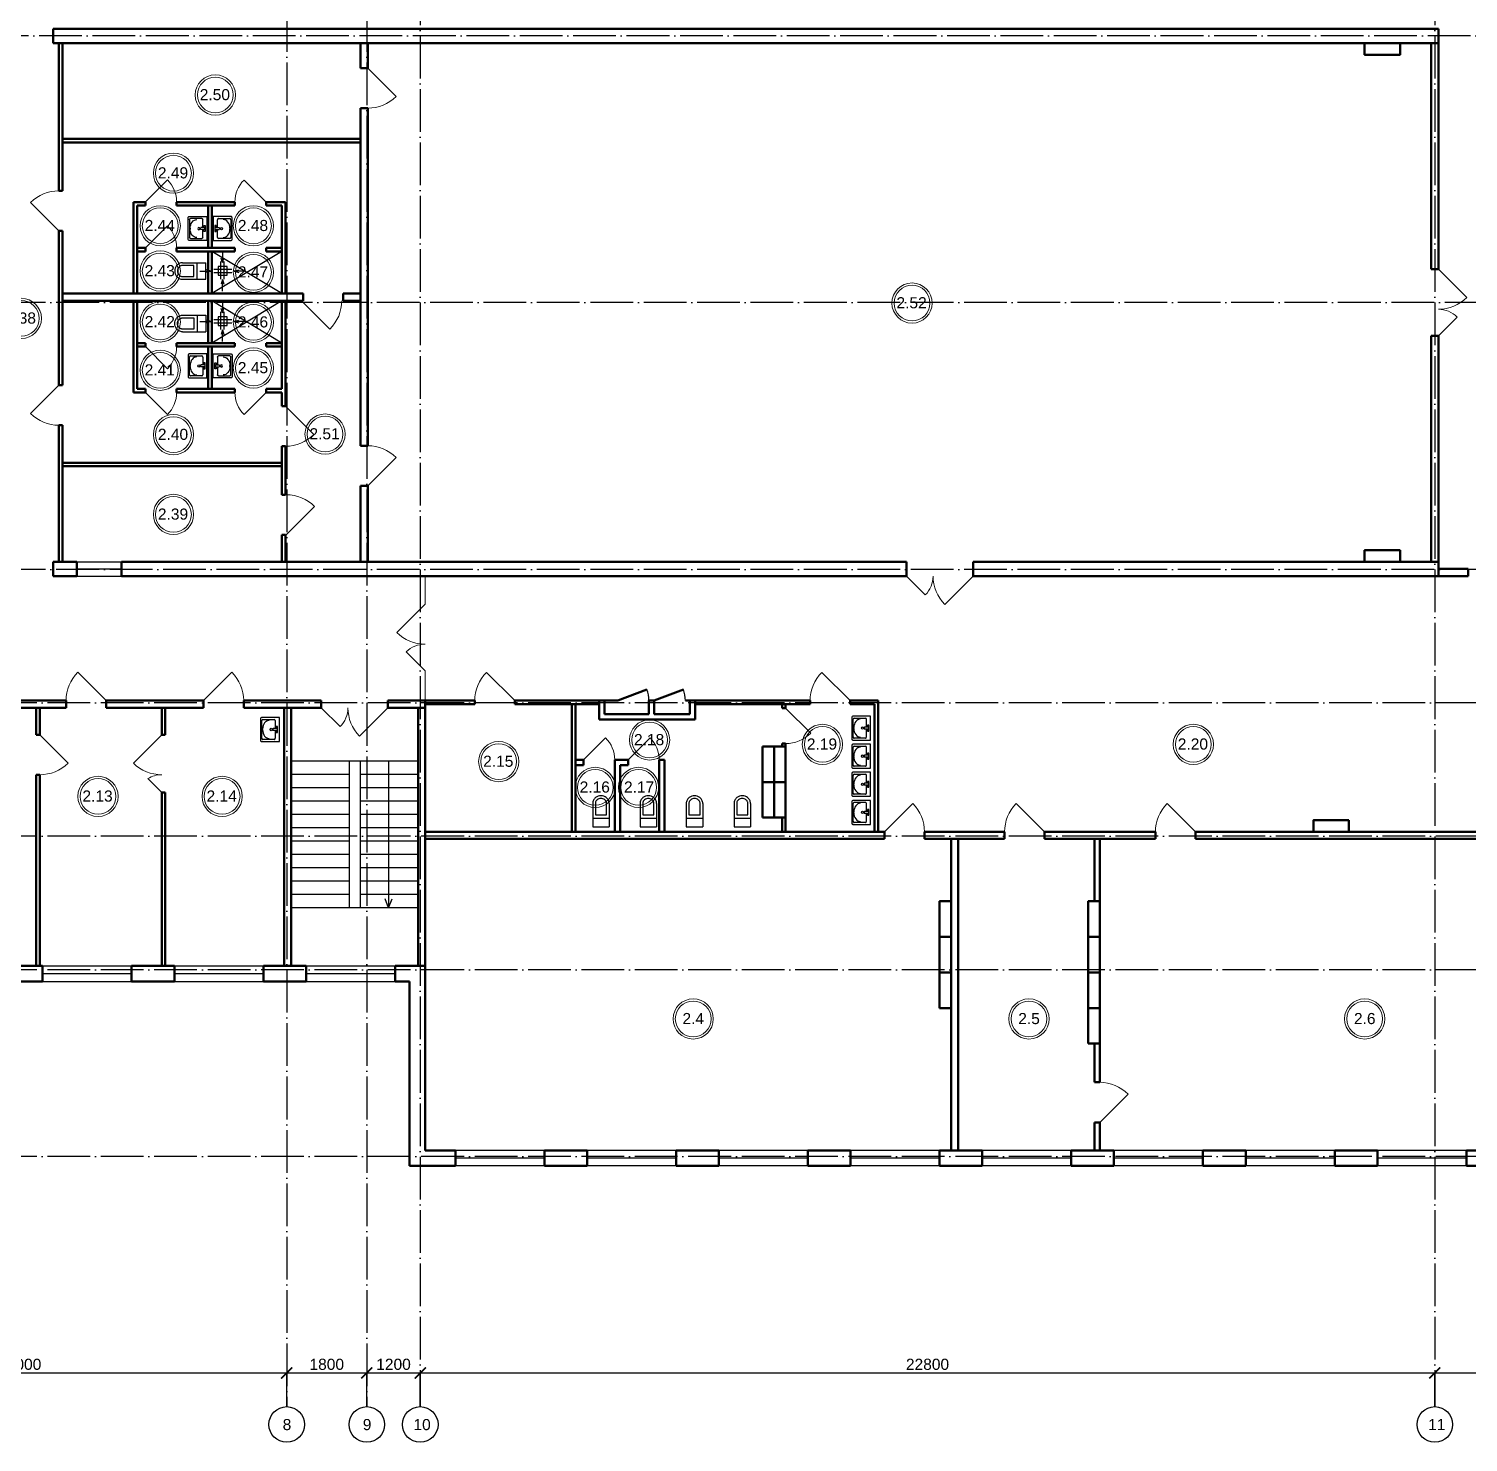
# Model space of a CAD drawing. Header units: millimetres. Extents: x 1982 to 10001982, y -1005230 to 4320529.
# Drawn here: x 2392094 to 2424440, y 1199934 to 1231710 of the extents above; entities that cross this region are included whole.
import ezdxf
from ezdxf.enums import TextEntityAlignment as Align

# ---------------------------------------------------------------- set-up
doc = ezdxf.new("R2010")
doc.units = ezdxf.units.MM
doc.linetypes.add('ACAD_ISO04W100', pattern=[30, 24, -3, 0, -3])
for name, color, linetype in [('SANTEH', 7, 'Continuous'), ('Окна', 127, 'Continuous'), ('Оси', 30, 'Continuous'), ('Осн надпись', 7, 'Continuous'), ('размеры оси', 163, 'Continuous'), ('Сантехника', 7, 'Continuous')]:
    doc.layers.add(name, color=color, linetype=linetype)
doc.layers.add('Двери', color=250, linetype='Continuous', lineweight=5)
doc.layers.add('Стены', color=7, linetype='Continuous', lineweight=50)
doc.styles.get("Standard").update_dxf_attribs({"font": 'arial.ttf'})
doc.styles.add('Style-Arial', font='arial.ttf')
doc.dimstyles.new('100', dxfattribs={"dimtxt": 250, "dimasz": 250, "dimexe": 1.25, "dimexo": 0.625, "dimgap": 65, "dimtad": 1, "dimtxsty": 'Standard', "dimblk": 'ARCHTICK', "dimcen": 250, "dimadec": 0, "dimazin": 0, "dimtfac": 1, "dimtmove": 0, "dimatfit": 3, "dimldrblk": 'ARCHTICK', "dimfxl": 1, "dimarcsym": 0})

# ---------------------------------------------------------------- blocks, each defined once
blk = doc.blocks.new('WC With Cistern_103')
at = {"layer": 'SANTEH', "linetype": 'Continuous'}
for p, q in [((0, 170), (0, 700)), ((370, 700), (0, 700)), ((370, 170), (370, 700)), ((370, 500), (0, 500)), ((60, 425), (60, 170)), ((310, 425), (60, 425)), ((310, 170), (310, 425))]:
    blk.add_line(p, q, dxfattribs=at)
for points in [[(0, 170), (1, 151), (4, 133), (10, 115), (17, 97), (27, 81), (38, 66), (51, 52), (65, 40)], [(60, 170), (61, 158), (63, 146), (66, 135), (71, 124), (77, 114), (84, 104), (92, 96), (101, 88)], [(65, 40), (92, 23), (122, 10), (153, 3), (185, 0), (217, 3), (248, 10), (278, 23), (305, 40)], [(101, 88), (120, 76), (141, 67), (163, 62), (185, 60), (207, 62), (229, 67), (250, 76), (269, 88)], [(269, 88), (278, 96), (286, 104), (293, 114), (299, 124), (304, 135), (307, 146), (309, 158), (310, 170)], [(305, 40), (319, 52), (332, 66), (343, 81), (353, 97), (360, 115), (366, 133), (369, 151), (370, 170)]]:
    blk.add_lwpolyline(points, dxfattribs=at)
blk = doc.blocks.new('Rac7')
at = {"color": 0}
for p, q in [((-39501, -24232), (-39501, -23830)), ((-39474, -23808), (-38988, -23808)), ((-39457, -23859), (-39457, -24115)), ((-39032, -23838), (-39430, -23838)), ((-39221, -23855), (-39241, -23855)), ((-39005, -24115), (-39005, -23859)), ((-39005, -23859), (-39005, -23859)), ((-38961, -23830), (-38961, -24232)), ((-38961, -24232), (-39501, -24232)), ((-39430, -24136), (-39253, -24136)), ((-39297, -24164), (-39253, -24164)), ((-39297, -24194), (-39297, -24164)), ((-39165, -24194), (-39297, -24194)), ((-39253, -24186), (-39253, -24094)), ((-39253, -24186), (-39209, -24186)), ((-39209, -24186), (-39209, -24094)), ((-39209, -24136), (-39032, -24136)), ((-39209, -24164), (-39165, -24164)), ((-39165, -24164), (-39165, -24194))]:
    blk.add_line(p, q, dxfattribs=at)
at = {"color": 0, "extrusion": (0, 0, -1)}
for centre, major_axis, start_param, end_param in [((-39474, -23830), (-27, 0), 0, 1.570796), ((-39430, -23859), (-27, 0), 0, 1.570796), ((-39241, -24007), (-194, 0), 0, 1.570796), ((-39221, -24007), (-194, 0), 1.570796, 3.141593), ((-39032, -23859), (-27, 0), 1.570796, 3.141593), ((-38988, -23830), (-27, 0), 1.570796, 3.141593), ((-39430, -24115), (-27, 0), -1.570796, 0), ((-39231, -24104), (-25.3, 0), 0.552816, 2.588777), ((-39032, -24115), (-27, 0), -3.141593, -1.570796)]:
    blk.add_ellipse(centre, major_axis=major_axis, ratio=0.785714, start_param=start_param, end_param=end_param, dxfattribs=at)
blk.add_ellipse((-39231, -24048), major_axis=(-27.9, 0), ratio=0.785714, dxfattribs=at)
blk = doc.blocks.new('_ArchTick')
at = {"color": 0, "linetype": 'ByBlock', "const_width": 0.15}
blk.add_lwpolyline([(-0.5, -0.5), (0.5, 0.5)], dxfattribs=at)
blk = doc.blocks.new('*D218')
at = {"layer": 'Defpoints', "color": 0, "lineweight": 0, "transparency": 16777216}
for p in [(2397890, 1201491), (2385890, 1200734), (2397890, 1200734)]:
    blk.add_point(p, dxfattribs=at)
at = {"layer": 'размеры оси', "color": 0, "lineweight": -2, "transparency": 16777216}
for p, q in [((2385890, 1200735), (2385890, 1201492)), ((2385890, 1201491), (2397890, 1201491)), ((2397890, 1200735), (2397890, 1201492))]:
    blk.add_line(p, q, dxfattribs=at)
at = {"layer": 'размеры оси', "color": 0, "lineweight": -2, "transparency": 16777216, "xscale": 250, "yscale": 250, "zscale": 250, "rotation": 180}
blk.add_blockref('_ArchTick', (2385890, 1201491), dxfattribs=at)
at = {"layer": 'размеры оси', "color": 0, "lineweight": -2, "transparency": 16777216, "xscale": 250, "yscale": 250, "zscale": 250}
blk.add_blockref('_ArchTick', (2397890, 1201491), dxfattribs=at)
at = {"layer": 'размеры оси', "color": 0, "transparency": 16777216, "insert": (2391890, 1201684), "char_height": 250, "attachment_point": 5}
blk.add_mtext('12000', dxfattribs=at)
blk = doc.blocks.new('*D219')
at = {"layer": 'Defpoints', "color": 0, "lineweight": 0, "transparency": 16777216}
for p in [(2399690, 1201491), (2397890, 1200734), (2399690, 1200734)]:
    blk.add_point(p, dxfattribs=at)
at = {"layer": 'размеры оси', "color": 0, "lineweight": -2, "transparency": 16777216}
for p, q in [((2397890, 1200735), (2397890, 1201492)), ((2397890, 1201491), (2399690, 1201491)), ((2399690, 1200735), (2399690, 1201492))]:
    blk.add_line(p, q, dxfattribs=at)
at = {"layer": 'размеры оси', "color": 0, "lineweight": -2, "transparency": 16777216, "xscale": 250, "yscale": 250, "zscale": 250, "rotation": 180}
blk.add_blockref('_ArchTick', (2397890, 1201491), dxfattribs=at)
at = {"layer": 'размеры оси', "color": 0, "lineweight": -2, "transparency": 16777216, "xscale": 250, "yscale": 250, "zscale": 250}
blk.add_blockref('_ArchTick', (2399690, 1201491), dxfattribs=at)
at = {"layer": 'размеры оси', "color": 0, "transparency": 16777216, "insert": (2398790, 1201684), "char_height": 250, "attachment_point": 5}
blk.add_mtext('1800', dxfattribs=at)
blk = doc.blocks.new('*D220')
at = {"layer": 'Defpoints', "color": 0, "lineweight": 0, "transparency": 16777216}
for p in [(2400890, 1201491), (2399690, 1200734), (2400890, 1200734)]:
    blk.add_point(p, dxfattribs=at)
at = {"layer": 'размеры оси', "color": 0, "lineweight": -2, "transparency": 16777216}
for p, q in [((2399690, 1200735), (2399690, 1201492)), ((2399690, 1201491), (2400890, 1201491)), ((2400890, 1200735), (2400890, 1201492))]:
    blk.add_line(p, q, dxfattribs=at)
at = {"layer": 'размеры оси', "color": 0, "lineweight": -2, "transparency": 16777216, "xscale": 250, "yscale": 250, "zscale": 250, "rotation": 180}
blk.add_blockref('_ArchTick', (2399690, 1201491), dxfattribs=at)
at = {"layer": 'размеры оси', "color": 0, "lineweight": -2, "transparency": 16777216, "xscale": 250, "yscale": 250, "zscale": 250}
blk.add_blockref('_ArchTick', (2400890, 1201491), dxfattribs=at)
at = {"layer": 'размеры оси', "color": 0, "transparency": 16777216, "insert": (2400290, 1201684), "char_height": 250, "attachment_point": 5}
blk.add_mtext('1200', dxfattribs=at)
blk = doc.blocks.new('*D221')
at = {"layer": 'Defpoints', "color": 0, "lineweight": 0, "transparency": 16777216}
for p in [(2423690, 1201491), (2400890, 1200734), (2423690, 1200734)]:
    blk.add_point(p, dxfattribs=at)
at = {"layer": 'размеры оси', "color": 0, "lineweight": -2, "transparency": 16777216}
for p, q in [((2400890, 1200735), (2400890, 1201492)), ((2400890, 1201491), (2423690, 1201491)), ((2423690, 1200735), (2423690, 1201492))]:
    blk.add_line(p, q, dxfattribs=at)
at = {"layer": 'размеры оси', "color": 0, "lineweight": -2, "transparency": 16777216, "xscale": 250, "yscale": 250, "zscale": 250, "rotation": 180}
blk.add_blockref('_ArchTick', (2400890, 1201491), dxfattribs=at)
at = {"layer": 'размеры оси', "color": 0, "lineweight": -2, "transparency": 16777216, "xscale": 250, "yscale": 250, "zscale": 250}
blk.add_blockref('_ArchTick', (2423690, 1201491), dxfattribs=at)
at = {"layer": 'размеры оси', "color": 0, "transparency": 16777216, "insert": (2412290, 1201684), "char_height": 250, "attachment_point": 5}
blk.add_mtext('22800', dxfattribs=at)
blk = doc.blocks.new('*D222')
at = {"layer": 'Defpoints', "color": 0, "lineweight": 0, "transparency": 16777216}
for p in [(2426690, 1201491), (2423690, 1200734), (2426690, 1200734)]:
    blk.add_point(p, dxfattribs=at)
at = {"layer": 'размеры оси', "color": 0, "lineweight": -2, "transparency": 16777216}
for p, q in [((2423690, 1200735), (2423690, 1201492)), ((2423690, 1201491), (2426690, 1201491)), ((2426690, 1200735), (2426690, 1201492))]:
    blk.add_line(p, q, dxfattribs=at)
at = {"layer": 'размеры оси', "color": 0, "lineweight": -2, "transparency": 16777216, "xscale": 250, "yscale": 250, "zscale": 250, "rotation": 180}
blk.add_blockref('_ArchTick', (2423690, 1201491), dxfattribs=at)
at = {"layer": 'размеры оси', "color": 0, "lineweight": -2, "transparency": 16777216, "xscale": 250, "yscale": 250, "zscale": 250}
blk.add_blockref('_ArchTick', (2426690, 1201491), dxfattribs=at)
at = {"layer": 'размеры оси', "color": 0, "transparency": 16777216, "insert": (2425190, 1201684), "char_height": 250, "attachment_point": 5}
blk.add_mtext('3000', dxfattribs=at)
blk = doc.blocks.new('*U128')
at = {"layer": 'размеры оси', "color": 7}
for p, q in [((-6, 449), (-6, 191)), ((-259, -5), (-361, 25)), ((-196, 42), (203, 42)), ((-39, -186), (-39, 212)), ((-6, 191), (-36, 293)), ((-6, 191), (24, 293)), ((31, -186), (31, 212)), ((259, -5), (361, 25)), ((-517, -5), (-259, -5)), ((-259, -5), (-361, -35)), ((-196, -29), (203, -29)), ((-6, -191), (-36, -293)), ((-6, -449), (-6, -191)), ((-6, -191), (24, -293)), ((517, -5), (259, -5)), ((259, -5), (361, -35))]:
    blk.add_line(p, q, dxfattribs=at)
blk.add_3dface([(-102, -94), (98, -94), (98, 106), (-102, 106)], dxfattribs=at)

msp = doc.modelspace()

# ---------------------------------------------------------------- linework, layer by layer
for p, q in [((2397780.421, 1225755.29), (2396205.867, 1226705.29)), ((2397780.421, 1226705.29), (2396205.867, 1225755.29)), ((2397780.421, 1225593.961), (2396205.867, 1224643.961)), ((2397780.421, 1224643.961), (2396205.867, 1225593.961)), ((2393174.975, 1219725.29), (2394174.975, 1219725.29)), ((2393174.975, 1219565.29), (2394174.975, 1219565.29)), ((2393174.975, 1219405.29), (2394174.975, 1219405.29)), ((2406030.421, 1216605.29), (2406150.421, 1216605.29)), ((2400840.421, 1215245.29), (2397990.421, 1215245.29)), ((2399290.421, 1214945.29), (2397990.421, 1214945.29)), ((2399290.421, 1215245.29), (2399290.421, 1211945.29)), ((2399540.421, 1215245.29), (2399540.421, 1211945.29)), ((2400840.421, 1214945.29), (2399540.421, 1214945.29)), ((2400180.41, 1215245.29), (2400180.41, 1211945.29)), ((2399290.421, 1214645.29), (2397990.421, 1214645.29)), ((2400840.421, 1214645.29), (2399540.421, 1214645.29)), ((2399290.421, 1214345.29), (2397990.421, 1214345.29)), ((2400840.421, 1214345.29), (2399540.421, 1214345.29)), ((2399290.421, 1214045.29), (2397990.421, 1214045.29)), ((2400840.421, 1214045.29), (2399540.421, 1214045.29)), ((2399290.421, 1213745.29), (2397990.421, 1213745.29)), ((2400840.421, 1213745.29), (2399540.421, 1213745.29)), ((2399290.421, 1213445.29), (2397990.421, 1213445.29)), ((2400840.421, 1213445.29), (2399540.421, 1213445.29)), ((2399290.421, 1213145.29), (2397990.421, 1213145.29)), ((2400840.421, 1213145.29), (2399540.421, 1213145.29)), ((2399290.421, 1212845.29), (2397990.421, 1212845.29)), ((2400840.421, 1212845.29), (2399540.421, 1212845.29)), ((2399290.421, 1212545.29), (2397990.421, 1212545.29)), ((2400840.421, 1212545.29), (2399540.421, 1212545.29)), ((2399290.421, 1212245.29), (2397990.421, 1212245.29)), ((2400840.421, 1212245.29), (2399540.421, 1212245.29)), ((2400180.41, 1211945.29), (2400102.885, 1212153.135)), ((2400180.41, 1211945.29), (2400257.935, 1212153.135)), ((2400840.421, 1211945.29), (2397990.421, 1211945.29))]:
    msp.add_line(p, q)
at = {"color": 7, "linetype": 'Continuous', "lineweight": 13}
for centre, radius in [((2396285.547, 1230221.863), 452.013), ((2396285.547, 1230221.863), 402.013), ((2395345.073, 1228463.704), 452.013), ((2395345.073, 1228463.704), 402.013), ((2395047.301, 1227280.794), 452.013), ((2395047.301, 1227280.794), 402.013), ((2397142.225, 1227279.988), 452.013), ((2397142.225, 1227279.988), 402.013), ((2395047.301, 1226264.7), 452.013), ((2395047.301, 1226264.7), 402.013), ((2397142.225, 1226237.061), 452.013), ((2397142.225, 1226237.061), 402.013), ((2411941.763, 1225543.612), 452.013), ((2411941.763, 1225543.612), 402.013), ((2391925.501, 1225199.478), 452.013), ((2391925.501, 1225199.478), 402.013), ((2395047.301, 1225119.201), 452.013), ((2395047.301, 1225119.201), 402.013), ((2397142.225, 1225112.79), 452.013), ((2397142.225, 1225112.79), 402.013), ((2395047.301, 1224033.593), 452.013), ((2395047.301, 1224033.593), 402.013), ((2397142.225, 1224084.433), 452.013), ((2397142.225, 1224084.433), 402.013), ((2395345.073, 1222585.236), 452.013), ((2398751.48, 1222598.09), 452.013), ((2395345.073, 1222585.236), 402.013), ((2398751.48, 1222598.09), 402.013), ((2395345.073, 1220792.419), 452.013), ((2395345.073, 1220792.419), 402.013), ((2406043.978, 1215721.65), 452.013), ((2406043.978, 1215721.65), 402.013), ((2409928.619, 1215622.748), 452.013), ((2409928.619, 1215622.748), 402.013), ((2418263.914, 1215622.748), 452.013), ((2418263.914, 1215622.748), 402.013), ((2402653.878, 1215236.016), 452.013), ((2402653.878, 1215236.016), 402.013), ((2404823.09, 1214655.92), 452.013), ((2404823.09, 1214655.92), 402.013), ((2405797.715, 1214655.92), 452.013), ((2405797.715, 1214655.92), 402.013), ((2393649.224, 1214453.527), 452.013), ((2393649.224, 1214453.527), 402.013), ((2396438.743, 1214453.527), 452.013), ((2396438.743, 1214453.527), 402.013), ((2407024.469, 1209450.921), 452.013), ((2407024.469, 1209450.921), 402.013), ((2414570.265, 1209450.921), 452.013), ((2414570.265, 1209450.921), 402.013), ((2422114.373, 1209450.921), 452.013), ((2422114.373, 1209450.921), 402.013)]:
    msp.add_circle(centre, radius, dxfattribs=at)
at = {"layer": 'SANTEH'}
for centre in [(2405330.421, 1216605.29), (2406150.421, 1216605.29)]:
    msp.add_arc(centre, 700, 0, 21.0579294, dxfattribs=at)
at = {"layer": 'Двери'}
for p, q in [((2399710.421, 1230825.955), (2400346.817, 1230189.559)), ((2394715.867, 1227816.619), (2395210.842, 1228311.594)), ((2397425.867, 1227815.29), (2396930.892, 1228310.265)), ((2392770.421, 1227165.955), (2392134.025, 1227802.351)), ((2394715.867, 1226786.619), (2395210.842, 1227281.594)), ((2423770.421, 1226305.29), (2424406.817, 1225668.894)), ((2398225.867, 1225595.29), (2398862.263, 1224958.894)), ((2423770.421, 1224805.29), (2424194.685, 1225229.554)), ((2394715.867, 1224563.961), (2395210.842, 1224068.987)), ((2392770.421, 1223695.955), (2392134.025, 1223059.559)), ((2394715.867, 1223533.961), (2395210.842, 1223038.987)), ((2397425.867, 1223535.29), (2396930.892, 1223040.316)), ((2397860.421, 1223224.626), (2398496.817, 1222588.23)), ((2399710.421, 1221435.955), (2400346.817, 1222072.351)), ((2397880.421, 1220335.955), (2398516.817, 1220972.351)), ((2401000.421, 1218775.29), (2401000.421, 1219405.29)), ((2411814.975, 1219405.29), (2412239.239, 1218981.026)), ((2413314.975, 1219405.29), (2412678.579, 1218768.894)), ((2401000.421, 1218775.29), (2400364.025, 1218138.894)), ((2401000.421, 1217275.29), (2400576.157, 1217699.554)), ((2393832.082, 1216606.619), (2393195.682, 1217243.019)), ((2396022.837, 1216606.619), (2396659.236, 1217243.019)), ((2401000.421, 1216605.29), (2401000.421, 1217275.29)), ((2403015.421, 1216605.29), (2402379.025, 1217241.686)), ((2410550.421, 1216605.29), (2409914.025, 1217241.686)), ((2398665.421, 1216445.29), (2399089.685, 1216021.026)), ((2400165.421, 1216445.29), (2399529.025, 1215808.894)), ((2409099.222, 1216438.99), (2409664.907, 1215873.304)), ((2392340.421, 1215839.772), (2392976.817, 1215203.376)), ((2395080.421, 1215839.772), (2394444.025, 1215203.376)), ((2404560.421, 1215275.29), (2405055.396, 1215770.265)), ((2405560.421, 1215275.29), (2406055.396, 1215770.265)), ((2395080.421, 1214539.772), (2394768.11, 1214852.083)), ((2411321.58, 1213655.29), (2411957.98, 1214291.69)), ((2414921.585, 1213655.29), (2414285.186, 1214291.69)), ((2418310.425, 1213655.29), (2417674.026, 1214291.69)), ((2416160.421, 1207124.941), (2416796.82, 1207761.34))]:
    msp.add_line(p, q, dxfattribs=at)
for centre, radius, start, end in [((2399710.421, 1230825.955), 900, 270, 315), ((2394715.867, 1227816.619), 700, 0, 45), ((2397425.867, 1227815.29), 700, 135, 180), ((2392770.421, 1227165.955), 900, 90, 135), ((2394715.867, 1226786.619), 700, 0, 45), ((2423770.421, 1226305.29), 900, 270, 315), ((2398225.867, 1225595.29), 900, 315, 0), ((2423770.421, 1224805.29), 600, 45, 90), ((2394715.867, 1224563.961), 700, 315, 0), ((2394715.867, 1223533.961), 700, 315, 0), ((2397425.867, 1223535.29), 700, 180, 225), ((2392770.421, 1223695.955), 900, 225, 270), ((2397860.421, 1223224.626), 900, 270, 315), ((2399710.421, 1221435.955), 900, 45, 90), ((2397880.421, 1220335.955), 900, 45, 90), ((2411814.975, 1219405.29), 600, 315, 0), ((2413314.975, 1219405.29), 900, 180, 225), ((2401000.421, 1218775.29), 900, 225, 270), ((2401000.421, 1217275.29), 600, 90, 135), ((2393832.082, 1216606.619), 900.004, 135, 180), ((2396022.837, 1216606.619), 900.004, 0, 45), ((2403015.421, 1216605.29), 900, 135, 180), ((2410550.421, 1216605.29), 900, 135, 180), ((2398665.421, 1216445.29), 600, 315, 0), ((2400165.421, 1216445.29), 900, 180, 225), ((2404560.421, 1215275.29), 700, 0, 45), ((2405560.421, 1215275.29), 700, 0, 45), ((2409099.222, 1216438.99), 800, 270, 315), ((2392340.421, 1215839.772), 900, 270, 315), ((2395080.421, 1215839.772), 900, 225, 270), ((2395080.421, 1214339.772), 600, 90, 121.3669778), ((2411321.58, 1213655.29), 900.004, 0, 45), ((2414921.585, 1213655.29), 900.004, 135, 180), ((2418310.425, 1213655.29), 900.004, 135, 180), ((2416160.421, 1207124.941), 900.004, 45, 90)]:
    msp.add_arc(centre, radius, start, end, dxfattribs=at)
at = {"layer": 'Окна'}
for p, q in [((2392405.421, 1210645.29), (2394405.421, 1210645.29)), ((2392405.421, 1210470.29), (2394405.421, 1210470.29)), ((2395365.421, 1210645.29), (2397365.421, 1210645.29)), ((2395365.421, 1210470.29), (2397365.421, 1210470.29)), ((2398325.421, 1210645.29), (2400325.421, 1210645.29)), ((2398325.421, 1210470.29), (2400325.421, 1210470.29)), ((2392405.421, 1210295.29), (2394405.421, 1210295.29)), ((2395365.421, 1210295.29), (2397365.421, 1210295.29)), ((2398325.421, 1210295.29), (2400325.421, 1210295.29)), ((2403680.421, 1206495.29), (2401680.421, 1206495.29)), ((2403680.421, 1206320.29), (2401680.421, 1206320.29)), ((2406640.421, 1206495.29), (2404640.421, 1206495.29)), ((2406640.421, 1206320.29), (2404640.421, 1206320.29)), ((2409600.421, 1206495.29), (2407600.421, 1206495.29)), ((2409600.421, 1206320.29), (2407600.421, 1206320.29)), ((2412560.421, 1206495.29), (2410560.421, 1206495.29)), ((2412560.421, 1206320.29), (2410560.421, 1206320.29)), ((2415520.421, 1206495.29), (2413520.421, 1206495.29)), ((2415520.421, 1206320.29), (2413520.421, 1206320.29)), ((2418480.421, 1206495.29), (2416480.421, 1206495.29)), ((2418480.421, 1206320.29), (2416480.421, 1206320.29)), ((2421440.421, 1206495.29), (2419440.421, 1206495.29)), ((2421440.421, 1206320.29), (2419440.421, 1206320.29)), ((2424400.421, 1206495.29), (2422400.421, 1206495.29)), ((2424400.421, 1206320.29), (2422400.421, 1206320.29)), ((2403680.421, 1206145.29), (2401680.421, 1206145.29)), ((2406640.421, 1206145.29), (2404640.421, 1206145.29)), ((2409600.421, 1206145.29), (2407600.421, 1206145.29)), ((2412560.421, 1206145.29), (2410560.421, 1206145.29)), ((2415520.421, 1206145.29), (2413520.421, 1206145.29)), ((2418480.421, 1206145.29), (2416480.421, 1206145.29)), ((2421440.421, 1206145.29), (2419440.421, 1206145.29)), ((2424400.421, 1206145.29), (2422400.421, 1206145.29))]:
    msp.add_line(p, q, dxfattribs=at)
at = {"layer": 'Оси', "linetype": 'ACAD_ISO04W100', "ltscale": 40}
for p, q in [((2400890.421, 1244755.29), (2400890.421, 1200733.913)), ((2423690.421, 1244755.29), (2423690.421, 1200733.913)), ((2397890.421, 1240555.29), (2397890.421, 1200733.913)), ((2399690.421, 1240555.29), (2399690.421, 1200733.913)), ((2434090.421, 1231555.29), (2343540.724, 1231555.29)), ((2434475.298, 1225555.29), (2343540.724, 1225555.29)), ((2434475.298, 1219555.29), (2343540.724, 1219555.29)), ((2428276.32, 1216555.29), (2343540.724, 1216555.29)), ((2428276.32, 1213555.29), (2343540.724, 1213555.29)), ((2428276.32, 1210555.29), (2343540.724, 1210555.29)), ((2428276.32, 1206355.29), (2343540.724, 1206355.29))]:
    msp.add_line(p, q, dxfattribs=at)
at = {"layer": 'Осн надпись', "ltscale": 40}
for centre in [(2397890.421, 1200333.913), (2399690.421, 1200333.913), (2400890.421, 1200333.913), (2423690.421, 1200333.913)]:
    msp.add_circle(centre, 400, dxfattribs=at)
at = {"layer": 'Стены'}
for p, q in [((2392640.421, 1231705.29), (2423770.421, 1231705.29)), ((2392640.421, 1231385.29), (2392640.421, 1231705.29)), ((2423770.421, 1226305.29), (2423770.421, 1231705.29)), ((2392640.421, 1231385.29), (2423770.421, 1231385.29)), ((2392770.421, 1228065.955), (2392770.421, 1231385.29)), ((2392850.421, 1228065.955), (2392850.421, 1231385.29)), ((2399550.421, 1230825.955), (2399550.421, 1231385.29)), ((2399710.421, 1230825.955), (2399710.421, 1231385.29)), ((2423610.421, 1226305.29), (2423610.421, 1231385.29)), ((2399550.421, 1230825.955), (2399710.421, 1230825.955)), ((2399550.421, 1222335.955), (2399550.421, 1229925.955)), ((2399550.421, 1229925.955), (2399710.421, 1229925.955)), ((2399710.421, 1222335.955), (2399710.421, 1229925.955)), ((2392850.421, 1229235.29), (2399550.421, 1229235.29)), ((2392850.421, 1229155.29), (2399550.421, 1229155.29)), ((2392770.421, 1228065.955), (2392850.421, 1228065.955)), ((2394715.867, 1227815.29), (2394450.421, 1227815.29)), ((2394450.421, 1227815.29), (2394450.421, 1225755.29)), ((2394715.867, 1227735.29), (2394530.421, 1227735.29)), ((2394530.421, 1227735.29), (2394530.421, 1225755.29)), ((2394715.867, 1227735.29), (2394715.867, 1227815.29)), ((2396725.867, 1227815.29), (2395415.867, 1227815.29)), ((2395415.867, 1227735.29), (2395415.867, 1227815.29)), ((2396725.867, 1227735.29), (2395415.867, 1227735.29)), ((2396125.867, 1227735.29), (2396125.867, 1226785.29)), ((2396205.867, 1227735.29), (2396205.867, 1226785.29)), ((2396725.867, 1227735.29), (2396725.867, 1227815.29)), ((2397860.421, 1227815.29), (2397425.867, 1227815.29)), ((2397425.867, 1227735.29), (2397425.867, 1227815.29)), ((2397780.421, 1227735.29), (2397425.867, 1227735.29)), ((2397780.421, 1227735.29), (2397780.421, 1225755.29)), ((2397860.421, 1227815.29), (2397860.421, 1225755.29)), ((2392770.421, 1223695.955), (2392770.421, 1227165.955)), ((2392770.421, 1227165.955), (2392850.421, 1227165.955)), ((2392850.421, 1223695.955), (2392850.421, 1227165.955)), ((2394530.421, 1226785.29), (2394715.867, 1226785.29)), ((2394530.421, 1226705.29), (2394715.867, 1226705.29)), ((2394715.867, 1226705.29), (2394715.867, 1226785.29)), ((2395415.867, 1226785.29), (2396725.867, 1226785.29)), ((2395415.867, 1226705.29), (2395415.867, 1226785.29)), ((2395415.867, 1226705.29), (2396725.867, 1226705.29)), ((2396125.867, 1226705.29), (2396125.867, 1225755.29)), ((2396205.867, 1226705.29), (2396205.867, 1225755.29)), ((2396725.867, 1226705.29), (2396725.867, 1226785.29)), ((2397425.867, 1226785.29), (2397780.421, 1226785.29)), ((2397425.867, 1226705.29), (2397425.867, 1226785.29)), ((2397425.867, 1226705.29), (2397780.421, 1226705.29)), ((2423610.421, 1226305.29), (2423770.421, 1226305.29)), ((2392850.421, 1225755.29), (2398255.867, 1225755.29)), ((2398255.867, 1225755.29), (2398255.867, 1225595.29)), ((2399155.867, 1225755.29), (2399550.421, 1225755.29)), ((2399550.421, 1225755.29), (2399155.867, 1225755.29)), ((2399155.867, 1225755.29), (2399155.867, 1225595.29)), ((2392850.421, 1225595.29), (2398255.867, 1225595.29)), ((2394450.421, 1223533.961), (2394450.421, 1225593.961)), ((2394530.421, 1223613.961), (2394530.421, 1225593.961)), ((2396125.867, 1224643.961), (2396125.867, 1225593.961)), ((2396205.867, 1224643.961), (2396205.867, 1225593.961)), ((2397780.421, 1223613.961), (2397780.421, 1225593.961)), ((2397860.421, 1223224.626), (2397860.421, 1225593.961)), ((2399155.867, 1225595.29), (2399550.421, 1225595.29)), ((2399550.421, 1225595.29), (2399155.867, 1225595.29)), ((2423610.421, 1219725.29), (2423610.421, 1224805.29)), ((2423610.421, 1224805.29), (2423770.421, 1224805.29)), ((2423770.421, 1219405.29), (2423770.421, 1224805.29)), ((2394530.421, 1224643.961), (2394715.867, 1224643.961)), ((2394530.421, 1224563.961), (2394715.867, 1224563.961)), ((2394715.867, 1224643.961), (2394715.867, 1224563.961)), ((2395415.867, 1224643.961), (2396725.867, 1224643.961)), ((2395415.867, 1224643.961), (2395415.867, 1224563.961)), ((2395415.867, 1224563.961), (2396725.867, 1224563.961)), ((2396125.867, 1223613.961), (2396125.867, 1224563.961)), ((2396205.867, 1223613.961), (2396205.867, 1224563.961)), ((2396725.867, 1224643.961), (2396725.867, 1224563.961)), ((2397425.867, 1224643.961), (2397780.421, 1224643.961)), ((2397425.867, 1224643.961), (2397425.867, 1224563.961)), ((2397425.867, 1224563.961), (2397780.421, 1224563.961)), ((2392850.421, 1223695.955), (2392770.421, 1223695.955)), ((2394715.867, 1223533.961), (2394450.421, 1223533.961)), ((2394715.867, 1223613.961), (2394530.421, 1223613.961)), ((2394715.867, 1223613.961), (2394715.867, 1223533.961)), ((2396725.867, 1223613.961), (2395415.867, 1223613.961)), ((2395415.867, 1223613.961), (2395415.867, 1223533.961)), ((2396725.867, 1223533.961), (2395415.867, 1223533.961)), ((2396725.867, 1223613.961), (2396725.867, 1223533.961)), ((2397780.421, 1223613.961), (2397425.867, 1223613.961)), ((2397425.867, 1223613.961), (2397425.867, 1223533.961)), ((2397780.421, 1223533.961), (2397425.867, 1223533.961)), ((2397780.421, 1223224.626), (2397780.421, 1223533.961)), ((2397860.421, 1223224.626), (2397780.421, 1223224.626)), ((2392770.421, 1219725.29), (2392770.421, 1222795.955)), ((2392850.421, 1222795.955), (2392770.421, 1222795.955)), ((2392850.421, 1219725.29), (2392850.421, 1222795.955)), ((2397780.421, 1221235.955), (2397780.421, 1222324.626)), ((2397860.421, 1222324.626), (2397780.421, 1222324.626)), ((2397860.421, 1221235.955), (2397860.421, 1222324.626)), ((2399550.421, 1222335.955), (2399710.421, 1222335.955)), ((2392850.421, 1221955.29), (2397780.421, 1221955.29)), ((2392850.421, 1221875.29), (2397780.421, 1221875.29)), ((2399550.421, 1219725.29), (2399550.421, 1221435.955)), ((2399550.421, 1221435.955), (2399710.421, 1221435.955)), ((2399710.421, 1219725.29), (2399710.421, 1221435.955)), ((2397780.421, 1221235.955), (2397860.421, 1221235.955)), ((2397780.421, 1219725.29), (2397780.421, 1220335.955)), ((2397780.421, 1220335.955), (2397860.421, 1220335.955)), ((2397860.421, 1219725.29), (2397860.421, 1220335.955)), ((2392640.421, 1219725.29), (2393174.975, 1219725.29)), ((2392640.421, 1219405.29), (2392640.421, 1219725.29)), ((2393174.975, 1219405.29), (2393174.975, 1219725.29)), ((2394174.975, 1219725.29), (2411814.975, 1219725.29)), ((2394174.975, 1219405.29), (2394174.975, 1219725.29)), ((2411814.975, 1219725.29), (2411814.975, 1219405.29)), ((2413314.975, 1219725.29), (2423770.421, 1219725.29)), ((2413314.975, 1219725.29), (2413314.975, 1219405.29)), ((2423770.421, 1219565.29), (2424440.421, 1219565.29)), ((2424440.421, 1219565.29), (2424440.421, 1219405.29)), ((2392640.421, 1219405.29), (2393174.975, 1219405.29)), ((2394174.975, 1219405.29), (2411814.975, 1219405.29)), ((2413314.975, 1219405.29), (2424440.421, 1219405.29)), ((2387999.196, 1216605.29), (2392932.082, 1216605.29)), ((2392932.082, 1216445.29), (2392932.082, 1216605.29)), ((2393832.082, 1216605.29), (2396022.837, 1216605.29)), ((2393832.082, 1216445.29), (2393832.082, 1216605.29)), ((2396022.837, 1216445.29), (2396022.837, 1216605.29)), ((2396922.837, 1216605.29), (2398665.421, 1216605.29)), ((2396922.837, 1216445.29), (2396922.837, 1216605.29)), ((2398665.421, 1216445.29), (2398665.421, 1216605.29)), ((2400165.421, 1216605.29), (2401000.421, 1216605.29)), ((2400165.421, 1216445.29), (2400165.421, 1216605.29)), ((2401000.421, 1216605.29), (2401000.421, 1206495.29)), ((2401000.421, 1216605.29), (2402115.421, 1216605.29)), ((2401000.421, 1216605.29), (2401000.421, 1210645.29)), ((2402115.421, 1216605.29), (2402115.421, 1216525.29)), ((2403015.421, 1216605.29), (2405030.421, 1216605.29)), ((2403015.421, 1216605.29), (2403015.421, 1216525.29)), ((2404910.421, 1216605.29), (2404910.421, 1216185.29)), ((2405030.421, 1216605.29), (2405030.421, 1216305.29)), ((2405030.421, 1216605.29), (2405330.421, 1216605.29)), ((2405330.421, 1216605.29), (2405983.673, 1216856.808)), ((2406030.421, 1216605.29), (2406150.421, 1216605.29)), ((2406030.421, 1216605.29), (2406030.421, 1216305.29)), ((2406150.421, 1216605.29), (2406803.673, 1216856.808)), ((2406150.421, 1216605.29), (2406150.421, 1216305.29)), ((2406850.421, 1216605.29), (2406950.421, 1216605.29)), ((2406950.421, 1216605.29), (2409650.421, 1216605.29)), ((2406950.421, 1216605.29), (2406950.421, 1216305.29)), ((2407070.421, 1216605.29), (2407070.421, 1216185.29)), ((2409650.421, 1216605.29), (2409650.421, 1216525.29)), ((2410550.421, 1216605.29), (2411180.421, 1216605.29)), ((2410550.421, 1216605.29), (2410550.421, 1216525.29)), ((2411180.421, 1216605.29), (2411180.421, 1213655.29)), ((2387999.196, 1216445.29), (2392932.082, 1216445.29)), ((2392260.421, 1216445.29), (2392260.421, 1215839.772)), ((2392340.421, 1216445.29), (2392340.421, 1215839.772)), ((2393832.082, 1216445.29), (2396022.837, 1216445.29)), ((2395080.421, 1216445.29), (2395080.421, 1215839.772)), ((2395160.421, 1216445.29), (2395160.421, 1215839.772)), ((2396922.837, 1216445.29), (2398665.421, 1216445.29)), ((2397830.421, 1216445.29), (2397830.421, 1210645.29)), ((2397990.421, 1216445.29), (2397990.421, 1210645.29)), ((2400165.421, 1216445.29), (2401000.421, 1216445.29)), ((2400840.421, 1216445.29), (2400840.421, 1210645.29)), ((2401000.421, 1216525.29), (2402115.421, 1216525.29)), ((2403015.421, 1216525.29), (2404910.421, 1216525.29)), ((2404300.421, 1216525.29), (2404300.421, 1213655.29)), ((2404380.421, 1216525.29), (2404380.421, 1213655.29)), ((2405030.421, 1216305.29), (2406030.421, 1216305.29)), ((2406150.421, 1216305.29), (2406950.421, 1216305.29)), ((2407070.421, 1216525.29), (2409650.421, 1216525.29)), ((2409020.421, 1216525.29), (2409020.421, 1216438.99)), ((2409020.421, 1216438.99), (2409100.421, 1216438.99)), ((2409100.421, 1216525.29), (2409100.421, 1216438.99)), ((2410550.421, 1216525.29), (2411100.421, 1216525.29)), ((2411100.421, 1216525.29), (2411100.421, 1213655.29)), ((2404910.421, 1216185.29), (2407070.421, 1216185.29)), ((2392340.421, 1215839.772), (2392260.421, 1215839.772)), ((2395160.421, 1215839.772), (2395080.421, 1215839.772)), ((2395160.421, 1215839.772), (2395080.421, 1215839.772)), ((2409020.421, 1215638.99), (2409020.421, 1215575.29)), ((2409020.421, 1215638.99), (2409100.421, 1215638.99)), ((2409100.421, 1215638.99), (2409100.421, 1213655.29)), ((2404380.421, 1215275.29), (2404560.421, 1215275.29)), ((2404560.421, 1215275.29), (2404560.421, 1215155.29)), ((2405260.421, 1215275.29), (2405560.421, 1215275.29)), ((2405260.421, 1215275.29), (2405260.421, 1213655.29)), ((2405560.421, 1215275.29), (2405560.421, 1215155.29)), ((2406260.421, 1215275.29), (2406260.421, 1213655.29)), ((2406260.421, 1215275.29), (2406380.421, 1215275.29)), ((2406380.421, 1215275.29), (2406380.421, 1213655.29)), ((2408580.421, 1215575.29), (2408580.421, 1213975.29)), ((2408580.421, 1215575.29), (2409100.421, 1215575.29)), ((2408840.421, 1213975.29), (2408840.421, 1215575.29)), ((2404380.421, 1215155.29), (2404560.421, 1215155.29)), ((2405380.421, 1215155.29), (2405560.421, 1215155.29)), ((2405380.421, 1215155.29), (2405380.421, 1213655.29)), ((2392260.421, 1214939.772), (2392260.421, 1210645.29)), ((2392340.421, 1214939.772), (2392260.421, 1214939.772)), ((2392340.421, 1214939.772), (2392340.421, 1210645.29)), ((2408580.421, 1214775.29), (2409100.421, 1214775.29)), ((2395080.421, 1214539.772), (2395080.421, 1210645.29)), ((2395160.421, 1214539.772), (2395080.421, 1214539.772)), ((2395160.421, 1214539.772), (2395160.421, 1210645.29)), ((2408580.421, 1213975.29), (2409100.421, 1213975.29)), ((2409020.421, 1213975.29), (2409020.421, 1213655.29)), ((2401000.421, 1213655.29), (2411321.58, 1213655.29)), ((2411321.58, 1213655.29), (2411321.58, 1213495.29)), ((2412221.58, 1213655.29), (2412221.58, 1213495.29)), ((2412221.585, 1213655.29), (2414021.58, 1213655.29)), ((2414021.58, 1213655.29), (2414021.58, 1213495.29)), ((2414921.58, 1213655.29), (2414921.58, 1213495.29)), ((2414921.585, 1213655.29), (2417410.421, 1213655.29)), ((2417410.421, 1213655.29), (2417410.421, 1213495.29)), ((2418310.421, 1213655.29), (2418310.421, 1213495.29)), ((2418310.425, 1213655.29), (2426610.421, 1213655.29)), ((2401000.421, 1213495.29), (2411321.58, 1213495.29)), ((2412221.58, 1213495.29), (2414021.58, 1213495.29)), ((2412820.421, 1213495.29), (2412820.421, 1206495.29)), ((2412980.421, 1213495.29), (2412980.421, 1206495.29)), ((2414921.58, 1213495.29), (2417410.421, 1213495.29)), ((2416040.421, 1212095.29), (2416040.421, 1213495.29)), ((2416160.421, 1208024.941), (2416160.421, 1213495.29)), ((2418310.421, 1213495.29), (2427810.421, 1213495.29)), ((2392405.421, 1210645.29), (2391445.421, 1210645.29)), ((2392405.421, 1210295.29), (2392405.421, 1210645.29)), ((2395365.421, 1210645.29), (2394405.421, 1210645.29)), ((2394405.421, 1210295.29), (2394405.421, 1210645.29)), ((2395365.421, 1210295.29), (2395365.421, 1210645.29)), ((2398325.421, 1210645.29), (2397365.421, 1210645.29)), ((2397365.421, 1210295.29), (2397365.421, 1210645.29)), ((2398325.421, 1210295.29), (2398325.421, 1210645.29)), ((2401000.421, 1210645.29), (2400325.421, 1210645.29)), ((2400325.421, 1210295.29), (2400325.421, 1210645.29)), ((2392405.421, 1210295.29), (2391445.421, 1210295.29)), ((2395365.421, 1210295.29), (2394405.421, 1210295.29)), ((2398325.421, 1210295.29), (2397365.421, 1210295.29)), ((2400650.421, 1210295.29), (2400325.421, 1210295.29)), ((2400650.421, 1210295.29), (2400650.421, 1206145.29)), ((2416040.421, 1208024.941), (2416040.421, 1208895.29)), ((2416040.421, 1208024.941), (2416160.421, 1208024.941)), ((2416040.421, 1206495.29), (2416040.421, 1207124.941)), ((2416040.421, 1207124.941), (2416160.421, 1207124.941)), ((2416160.421, 1206495.29), (2416160.421, 1207124.941)), ((2401680.421, 1206495.29), (2401000.421, 1206495.29)), ((2401680.421, 1206495.29), (2401680.421, 1206145.29)), ((2404640.421, 1206495.29), (2403680.421, 1206495.29)), ((2403680.421, 1206495.29), (2403680.421, 1206145.29)), ((2404640.421, 1206495.29), (2404640.421, 1206145.29)), ((2407600.421, 1206495.29), (2406640.421, 1206495.29)), ((2406640.421, 1206495.29), (2406640.421, 1206145.29)), ((2407600.421, 1206495.29), (2407600.421, 1206145.29)), ((2410560.421, 1206495.29), (2409600.421, 1206495.29)), ((2409600.421, 1206495.29), (2409600.421, 1206145.29)), ((2410560.421, 1206495.29), (2410560.421, 1206145.29)), ((2413520.421, 1206495.29), (2412560.421, 1206495.29)), ((2412560.421, 1206495.29), (2412560.421, 1206145.29)), ((2413520.421, 1206495.29), (2413520.421, 1206145.29)), ((2416480.421, 1206495.29), (2415520.421, 1206495.29)), ((2415520.421, 1206495.29), (2415520.421, 1206145.29)), ((2416480.421, 1206495.29), (2416480.421, 1206145.29)), ((2419440.421, 1206495.29), (2418480.421, 1206495.29)), ((2418480.421, 1206495.29), (2418480.421, 1206145.29)), ((2419440.421, 1206495.29), (2419440.421, 1206145.29)), ((2422400.421, 1206495.29), (2421440.421, 1206495.29)), ((2421440.421, 1206495.29), (2421440.421, 1206145.29)), ((2422400.421, 1206495.29), (2422400.421, 1206145.29)), ((2425360.421, 1206495.29), (2424400.421, 1206495.29)), ((2424400.421, 1206495.29), (2424400.421, 1206145.29)), ((2401680.421, 1206145.29), (2400650.421, 1206145.29)), ((2404640.421, 1206145.29), (2403680.421, 1206145.29)), ((2407600.421, 1206145.29), (2406640.421, 1206145.29)), ((2410560.421, 1206145.29), (2409600.421, 1206145.29)), ((2413520.421, 1206145.29), (2412560.421, 1206145.29)), ((2416480.421, 1206145.29), (2415520.421, 1206145.29)), ((2419440.421, 1206145.29), (2418480.421, 1206145.29)), ((2422400.421, 1206145.29), (2421440.421, 1206145.29)), ((2425360.421, 1206145.29), (2424400.421, 1206145.29))]:
    msp.add_line(p, q, dxfattribs=at)
for points in [[(2422910.421, 1231385.29), (2422910.421, 1231125.29), (2422110.421, 1231125.29), (2422110.421, 1231385.29)], [(2422910.421, 1219985.29), (2422910.421, 1219725.29), (2422110.421, 1219725.29), (2422110.421, 1219985.29)], [(2408580.421, 1213975.29), (2408840.421, 1213975.29), (2408840.421, 1214775.29), (2408580.421, 1214775.29)], [(2421760.421, 1213915.29), (2421760.421, 1213655.29), (2420960.421, 1213655.29), (2420960.421, 1213915.29)], [(2412560.421, 1211295.29), (2412820.421, 1211295.29), (2412820.421, 1212095.29), (2412560.421, 1212095.29)], [(2415900.421, 1211295.29), (2416160.421, 1211295.29), (2416160.421, 1212095.29), (2415900.421, 1212095.29)], [(2412560.421, 1210495.29), (2412820.421, 1210495.29), (2412820.421, 1211295.29), (2412560.421, 1211295.29)], [(2415900.421, 1210495.29), (2416160.421, 1210495.29), (2416160.421, 1211295.29), (2415900.421, 1211295.29)], [(2412560.421, 1209695.29), (2412820.421, 1209695.29), (2412820.421, 1210495.29), (2412560.421, 1210495.29)], [(2415900.421, 1209695.29), (2416160.421, 1209695.29), (2416160.421, 1210495.29), (2415900.421, 1210495.29)], [(2415900.421, 1208895.29), (2416160.421, 1208895.29), (2416160.421, 1209695.29), (2415900.421, 1209695.29)]]:
    msp.add_lwpolyline(points, close=True, dxfattribs=at)

# ---------------------------------------------------------------- block references
at = {"layer": 'размеры оси', "color": 7, "lineweight": 0}
for p, rotation in [((2371865.862, 1266449.506), 90.00000000000001), ((2420469.274, 1184899.745), 270)]:
    msp.add_blockref('Rac7', p, dxfattribs=dict(at, rotation=rotation))
at = {"layer": 'размеры оси', "color": 7, "lineweight": 0, "yscale": -1}
for p, rotation in [((2420469.274, 1266449.506), 89.99999999999999), ((2371865.862, 1184899.745), 270), ((2386778.947, 1176758.116), 270), ((2373492.256, 1176726.805), 270), ((2386778.947, 1176126.347), 270), ((2386778.947, 1175494.578), 270), ((2386778.947, 1174862.809), 270)]:
    msp.add_blockref('Rac7', p, dxfattribs=dict(at, rotation=rotation))
at = {"layer": 'размеры оси', "color": 7}
for p in [(2396450.877, 1226263.51), (2396450.877, 1225131.907)]:
    msp.add_blockref('*U128', p, dxfattribs=at)
at = {"layer": 'Сантехника', "color": 0, "lineweight": -2}
for p, rotation in [((2395375.867, 1226449.654), 270), ((2405135.959, 1214466.742), 180), ((2406201.292, 1214466.742), 180), ((2407238.882, 1214466.742), 180), ((2408311.631, 1214466.742), 180)]:
    msp.add_blockref('WC With Cistern_103', p, dxfattribs=dict(at, rotation=rotation))
at = {"layer": 'Сантехника', "color": 0, "lineweight": -2, "xscale": -1, "rotation": 270}
msp.add_blockref('WC With Cistern_103', (2395375.867, 1224899.597), dxfattribs=at)

# ---------------------------------------------------------------- texts
at = {"color": 7, "linetype": 'Continuous', "lineweight": 13, "style": 'Style-Arial'}
for s, p in [('2.50', (2395935.434, 1230354.612)), ('2.49', (2394994.96, 1228596.454)), ('2.44', (2394697.188, 1227413.543)), ('2.48', (2396792.112, 1227412.737)), ('2.43', (2394697.188, 1226397.45)), ('2.47', (2396792.112, 1226369.81)), ('2.52', (2411591.65, 1225676.361)), ('2.38', (2391575.388, 1225332.228)), ('2.42', (2394697.188, 1225251.95)), ('2.46', (2396792.112, 1225245.54)), ('2.41', (2394697.188, 1224166.343)), ('2.45', (2396792.112, 1224217.183)), ('2.40', (2394994.96, 1222717.986)), ('2.51', (2398401.367, 1222730.84)), ('2.39', (2394994.96, 1220925.169)), ('2.18', (2405693.865, 1215854.4)), ('2.19', (2409578.506, 1215755.497)), ('2.20', (2417913.801, 1215755.497)), ('2.15', (2402303.765, 1215368.766)), ('2.16', (2404472.976, 1214788.669)), ('2.17', (2405469.047, 1214788.669)), ('2.13', (2393299.11, 1214586.277)), ('2.14', (2396088.63, 1214586.277)), ('2.4', (2406782.914, 1209583.67)), ('2.5', (2414328.71, 1209583.67)), ('2.6', (2421872.818, 1209583.67))]:
    msp.add_text(s, height=250, dxfattribs=at).set_placement(p, align=Align.TOP_LEFT)
at = {"layer": 'Осн надпись', "char_height": 250, "attachment_point": 1}
for s, insert in [('8', (2397798.988, 1200455.795)), ('9', (2399598.988, 1200455.795)), ('10', (2400737.881, 1200455.795)), ('11', (2423537.881, 1200455.795))]:
    msp.add_mtext_dynamic_manual_height_columns(s, width=250, gutter_width=12.5, heights=[0], dxfattribs=dict(at, insert=insert))

# ---------------------------------------------------------------- dimensions: what is measured, and where the dimension line sits
at = {"layer": 'размеры оси'}
for base, p1, p2, picture, middle in [((2397890.421, 1201491.107), (2385890.421, 1200733.913), (2397890.421, 1200733.913), '*D218', (2391890.421, 1201683.75)), ((2399690.421, 1201491.107), (2397890.421, 1200733.913), (2399690.421, 1200733.913), '*D219', (2398790.421, 1201683.75)), ((2400890.421, 1201491.107), (2399690.421, 1200733.913), (2400890.421, 1200733.913), '*D220', (2400290.421, 1201683.75)), ((2423690.421, 1201491.107), (2400890.421, 1200733.913), (2423690.421, 1200733.913), '*D221', (2412290.421, 1201683.75)), ((2426690.421, 1201491.107), (2423690.421, 1200733.913), (2426690.421, 1200733.913), '*D222', (2425190.421, 1201683.835))]:
    dim = msp.add_linear_dim(base=base, p1=p1, p2=p2, dimstyle='100', override={"dimtmove": 1, "dimfxl": 0}, dxfattribs=at)
    dim.commit()
    dim.dimension.update_dxf_attribs({"geometry": picture, "text_midpoint": middle})

doc.saveas('drawing.dxf')
